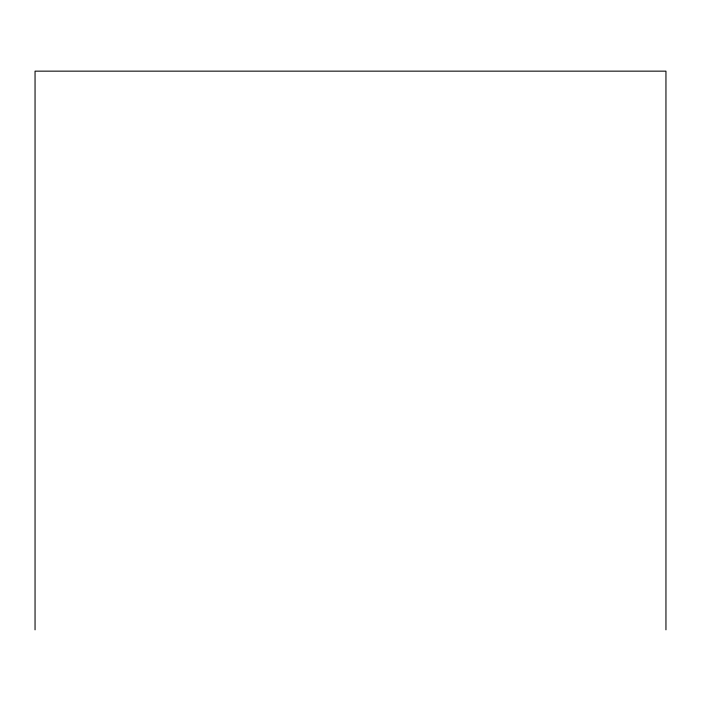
<?xml version="1.0" encoding="UTF-8"?>
<svg xmlns="http://www.w3.org/2000/svg" width="701" height="701" viewBox="0 0 701 701"><rect width="100%" height="100%" fill="white"/><g stroke="black" fill="none" stroke-linecap="round" stroke-linejoin="round"><path stroke-width="1.05" d="M665.95 629.848L665.95 71.151L35.05 71.151L35.05 629.848"/></g></svg>
